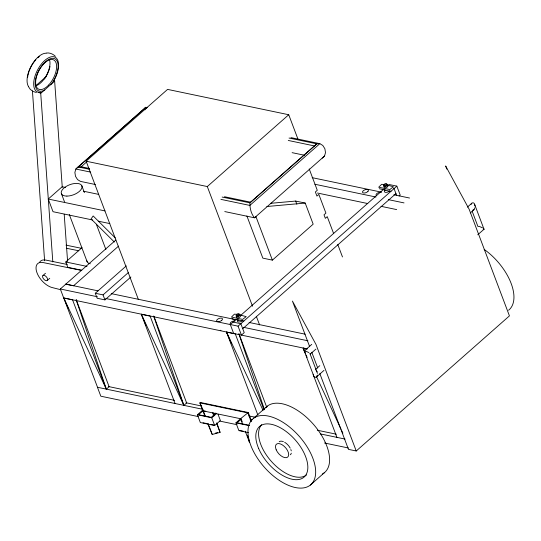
<?xml version="1.0" encoding="UTF-8"?>
<svg xmlns="http://www.w3.org/2000/svg" width="541" height="541" viewBox="0 0 541 541"><rect width="100%" height="100%" fill="white"/><g stroke="black" fill="none" stroke-linecap="round" stroke-linejoin="round"><path stroke-width="0.81" d="M145.015 109.843L145.069 107.923L145.867 107.274L147.517 107.618M207.872 424.029L212.228 434.464L220.065 432.381L216.914 423.163M317.33 375.062C317.141 378.889 312.698 377.483 313.259 374.21M474.876 207.724L474.004 209.671L470.312 212.931M322.22 158.141L324.532 156.051L325.499 152.603L324.87 148.721L322.801 145.455L319.853 143.669L290.936 137.624M471.11 204.43C471.448 202.219 474.349 202.253 474.673 204.451L484.006 229.262L477.737 234.787M215.812 413.06L211.288 417.354L198.466 414.67L202.916 411.018M248.319 412.519L240.542 418.72L203.342 410.937L199.879 402.862L200.745 402.565L248.319 412.519L251.484 421.094M255.305 217.151L254.507 217.8C251.051 213.81 249.786 208.055 249.908 202.855L316.816 143.852L319.853 143.669L249.834 205.424L220.917 199.372M36.071 85.505L46.201 76.572M52.815 261.932L40.724 93.39L54.648 81.109L53.241 80.352M145.867 107.274L75.841 169.022L74.874 172.471L75.51 176.352L77.573 179.619L80.521 181.404L95.392 184.515M138.401 299.518L86.141 161.211L167.575 89.393L288.738 114.739L297.922 139.051M86.885 161.732L81.197 166.75L78.161 166.932L75.841 169.022L90.712 172.133M92.531 219.971L53.032 211.707L48.244 199.041L62.168 186.753L65.461 187.443M42.949 275.518L45.464 273.3M81.671 270.236L67.808 267.335L65.779 261.972L82.036 247.636M47.223 280.515A3.287 1.751 48.6 0 0 45.207 275.829A3.287 1.751 48.6 0 0 42.827 277.702A3.287 1.751 48.6 0 0 47.223 280.515L49.738 278.297M307.173 348.871L63.689 297.935L60.315 288.995L115.842 240.028M118.54 246.121L73.562 285.783L65.799 284.16M86.141 161.211L207.304 186.557L288.738 114.739M130.895 276.992L104.934 299.883L97.17 298.26L95.284 293.263L126.303 265.901M95.284 293.263L103.047 294.886L128.373 272.549M324.532 156.051L254.507 217.8L224.765 211.578M246.892 215.954L262.831 258.131L272.38 260.133L313.171 224.157L305.205 203.064L295.656 201.069L270.608 203.321M233.671 333.466L230.29 324.532L236.255 319.298M240.691 315.389L383.129 189.769M387.403 185.982L389.074 184.508L396.837 186.131L400.212 195.064L399.096 196.045M230.29 324.532L238.054 326.162L396.837 186.131M242.747 328.712L395.951 193.604M218.037 414.298L220.383 420.513L214.676 425.544L200.332 422.541L197.404 414.778L203.112 409.747M197.404 414.778L211.741 417.78L216.312 413.757M304.759 351.718L304.231 350.994L311.751 344.367M467.39 207.115L471.772 203.247M310.23 354.091L315.91 349.101M248.42 432.604L238.858 430.602L235.923 422.839L241.056 418.308M253.344 418.47L267.268 406.183M315.464 369.496L319.778 365.696M316.465 377.016L323.985 370.382M310.304 485.108A43.848 23.31 48.6 0 0 283.443 422.616A43.848 23.31 48.6 0 0 251.714 447.644A43.848 23.31 48.6 0 0 310.304 485.108L324.228 472.827M319.826 373.567L348.472 449.368L356.235 450.991L509.439 315.883L469.162 209.279L445.642 165.965L446.832 169.117M474.004 209.671L472.651 210.219M240.799 419.6L236.985 422.731L249.002 425.246M304.231 350.994L305.57 351.062L308.837 352.57M484.006 229.262L483.194 229.33M391.069 191.169L389.757 191.271L379.282 188.701M243.835 321.016L232.894 319.109L232.042 318.548M215.25 433.206L217.671 432.53M46.296 53.065C49.644 52.47 53.018 54.026 55.412 56.305M266.801 206.52L305.205 203.064M205.803 411.241L203.342 410.937L205.411 416.428M237.797 319.988L238.554 320.049A2.347 1.15 -20.7 0 0 238.98 319.988M65.982 245.134L81.569 248.333M66.475 248.265L78.783 250.787M67.307 264.481L45.971 260.106A15.412 8.196 48.6 0 0 39.642 262.175M81.752 270.466L43.185 262.568A15.412 8.196 48.6 0 0 37.011 272.84A15.412 8.196 48.6 0 0 52.673 287.684L60.633 289.699M146.699 108.261L145.069 107.923L78.161 166.932L89.583 169.319M289.063 138.043L316.816 143.852L249.908 202.855L222.155 197.052M288.265 140.457L314.504 145.948M292.12 152.663L304.421 155.24M384.55 184.542L381.635 184.305L378.693 187.227L389.845 189.56L393.422 186.773L387.762 185.211M312.164 177.658L381.5 192.163M393.875 194.753L409.557 198.033M314.896 184.258L375.968 197.039M388.35 199.629L404.032 202.909M317.445 193.022L367.792 203.558M380.999 206.317L396.681 209.597M89.393 168.461L81.197 166.75L82.374 167.46M224.468 196.721L250.706 202.206M83.564 191.23L98.381 194.327M48.244 199.041L105.022 210.916M98.293 221.174L109.809 223.589M65.779 261.972L86.986 266.409M237.316 314.382L234.402 314.152L231.46 317.073L242.611 319.406L246.189 316.62L239.724 314.889M65.84 284.126L98.029 290.862M111.236 293.621L235.869 319.69M249.076 322.456L305.198 334.196M233.076 322.078L240.853 323.714M60.315 288.995L97.454 296.766M105.711 298.497L230.344 324.566M243.545 327.332L307.924 340.796M307.18 348.925L303.19 348.093L336.948 437.432M108.484 386.538L174.52 400.354M186.07 402.768L201.752 406.054M248.799 415.894L255.406 417.273M317.31 430.223L336.292 434.193M202.273 409.199L97.448 387.268L100.822 396.201L198.216 416.577M250.145 419.214L252.62 419.728M320.299 433.889L345.063 439.069M235.923 422.839L249.469 425.672M219.68 421.067L237.012 424.692M324.499 442.998L348.438 448.002M203.003 422.771L207.007 423.61M211.017 424.448L214.216 425.118M239.92 430.494L243.125 431.163M393.3 188.146L394.085 188.511M36.416 92.545L33.048 91.436M38.614 92.261L40.724 93.39M482.477 227.842L479.211 226.334L477.906 226.449L472.286 211.585M31.926 90.631L30.228 89.285L28.592 86.837M316.045 370.233L316.471 370.599M483.478 228.539L483.979 229.08M309.837 353.266L317.439 373.391M115.24 237.891L93.174 215.967L91.077 218.922L114.327 242.023M304.962 351.893L303.19 348.093L305.476 353.523M316.309 376.205L341.121 429.392M341.831 430.907L342.893 433.192M263.027 410.308L226.517 332.052L235.294 333.892L263.974 409.787M316.837 371.133L317.134 371.795M306.125 355.072L307.105 357.405M231.413 343.691L226.517 332.052L257.881 415.069M144.258 321.212L141.323 314.233L150.1 316.066L183.859 405.405L186.645 402.95L154.084 316.776M144.907 322.761L145.887 325.094M68.031 308.1L63.791 298.01L72.568 299.849L106.327 389.189L109.113 386.727L76.254 299.761M394.051 188.586L396.58 195.287M309.222 168.954L317.283 190.29L315.383 191.967L316.931 196.079L318.838 194.402L325.919 213.134L324.012 214.811L325.337 218.327L327.244 216.65L333.655 233.617M337.76 244.471L342.473 256.948M295.656 201.069L296.833 204.194M356.235 450.991L315.958 344.394L292.438 301.08L309.682 346.713M311.772 352.245L317.743 368.036M255.852 216.386L272.38 260.133M207.304 186.557L252.512 306.206M256.319 316.289L259.565 324.864M240.84 323.701L244.221 332.634L241.435 335.095L238.054 326.162M238.98 333.804L266.76 407.332M251.166 421.534L247.906 412.911L199.879 402.862L204.911 416.191M241.347 419.546L242.233 421.892M247.251 435.187L248.136 437.534M240.542 418.72L242.618 424.212M245.283 431.265L249.435 442.247L248.434 438.318M212.681 412.824L213.857 415.955M216.522 422.994L220.065 432.381M211.741 417.78L214.676 425.544M208.082 423.481L212.228 434.464M175.081 403.566L141.323 314.233L183.859 405.405L153.691 316.005M81.732 185.543L84.416 192.65M96.345 224.231L105.894 249.496M103.047 294.886L104.934 299.883M61.525 193.955L64.507 201.847M69.282 214.479L87.182 261.851M97.549 387.349L63.791 298.01L106.327 389.189L76.166 299.788M213.174 412.891L214.033 415.258M238.892 333.831L264.475 409.659M474.673 204.451L474.978 206.047M54.648 81.109L62.269 187.287M64.203 214.256L67.591 261.445M32.399 90.543L44.612 260.762M306.497 474.944A33.698 17.914 48.6 0 1 271.399 461.439A33.698 17.914 48.6 0 1 261.682 424.671M484.148 249.394A43.848 23.31 48.6 0 1 508.574 310.257M265.611 407.758A43.848 23.31 48.6 0 1 314.071 425.057A43.848 23.31 48.6 0 1 322.294 474.085M279.217 441.754A8.561 4.551 48.6 0 1 283.376 441.659M284.661 442.295A8.561 4.551 48.6 0 1 290.206 448.137M290.842 449.524A8.561 4.551 48.6 0 1 291.241 450.863M291.281 453.189A8.561 4.551 48.6 0 1 290.334 454.758M376.637 195.666A3.097 1.522 -20.7 0 1 376.462 193.942L376.8 193.597A3.097 1.522 -20.7 0 1 380.959 192.319M220.958 330.565A3.097 1.522 -20.7 0 1 220.268 330.253M230.73 324.336A3.097 1.522 -20.7 0 1 230.899 322.267L231.325 321.936A3.097 1.522 -20.7 0 1 235.058 320.996M384.989 189.857A2.347 1.15 -20.7 0 1 384.61 189.539M385.807 184.163A2.117 1.035 -20.7 0 1 387.376 185.238A2.117 1.035 -20.7 0 1 384.279 186.523A2.117 1.035 -20.7 0 1 384.32 184.785M387.599 185.462A2.117 1.035 -20.7 0 1 386.49 187.477A2.117 1.035 -20.7 0 1 384.002 186.956M386.457 184.535A1.447 0.71 -20.7 0 1 386.619 185.509A1.447 0.71 -20.7 0 1 384.752 186.178A1.447 0.71 -20.7 0 1 384.347 185.299M237.283 319.778A2.347 1.15 -20.7 0 1 237.066 319.386M238.709 314.165A2.117 1.035 -20.7 0 1 239.839 315.376A2.117 1.035 -20.7 0 1 236.911 316.6A2.117 1.035 -20.7 0 1 236.545 315.072M240.461 315.809A2.117 1.035 -20.7 0 1 238.425 317.736A2.117 1.035 -20.7 0 1 236.613 316.789M239.859 315.437A2.117 1.035 -20.7 0 1 240.326 315.646M239.393 314.855A1.447 0.71 -20.7 0 1 238.128 316.133A1.447 0.71 -20.7 0 1 236.688 315.68M238.757 314.571A1.447 0.71 -20.7 0 1 238.973 314.598M389.824 190.703A3.097 1.522 -20.7 0 1 385.544 192.366A3.097 1.522 -20.7 0 1 385.097 190.134M242.524 320.657A3.097 1.522 -20.7 0 1 239.352 321.976A3.097 1.522 -20.7 0 1 237.384 321.097L237.411 320.779A3.097 1.522 -20.7 0 1 237.797 320.083M49.725 60.382A16.446 8.169 -62.5 0 1 46.715 74.915A16.446 8.169 -62.5 0 1 36.497 85.6M44.822 89.982A17.975 8.933 -62.5 0 1 36.619 75.564A17.975 8.933 -62.5 0 1 55.331 59.064A17.975 8.933 -62.5 0 1 50.732 84.768M49.995 66.482A17.975 8.933 -62.5 0 1 49.664 67.882M49.468 68.592A17.975 8.933 -62.5 0 1 44.443 78.986M27.659 77.16A17.975 8.933 -62.5 0 1 27.862 75.808M27.997 75.118A17.975 8.933 -62.5 0 1 28.321 73.718M28.517 73.008A17.975 8.933 -62.5 0 1 28.964 71.574M29.221 70.857A17.975 8.933 -62.5 0 1 35.855 59.72M37.823 57.772A17.975 8.933 -62.5 0 1 39.324 56.568M41.035 92.234A19.51 9.697 -62.5 0 1 35.821 73.806A19.51 9.697 -62.5 0 1 54.81 57.062A19.51 9.697 -62.5 0 1 53.431 81.306M28.538 86.58A19.51 9.697 -62.5 0 1 30.952 66.502A19.51 9.697 -62.5 0 1 46.046 53.194M90.32 263.785A10.962 5.383 -20.7 0 1 86.871 260.836M367.988 191.331L367.643 191.683A3.097 1.522 -20.7 0 1 362.72 192.576A3.097 1.522 -20.7 0 1 365.675 189.566A3.097 1.522 -20.7 0 1 367.988 191.331M221.742 320.353L221.316 320.685A3.097 1.522 -20.7 0 1 216.657 320.989A3.097 1.522 -20.7 0 1 220.343 318.135A3.097 1.522 -20.7 0 1 221.742 320.353M276.208 449.821A8.561 4.551 48.6 0 0 287.643 457.131A8.561 4.551 48.6 0 0 282.402 444.932A8.561 4.551 48.6 0 0 276.208 449.821M258.686 448.604A33.698 17.914 48.6 0 0 303.711 477.399A33.698 17.914 48.6 0 0 283.071 429.365A33.698 17.914 48.6 0 0 258.686 448.604M384.583 185.32A1.447 0.71 -20.7 0 0 386.585 184.055A1.447 0.71 -20.7 0 0 384.455 184.062A1.447 0.71 -20.7 0 0 384.583 185.32M237.1 315.376A1.447 0.71 -20.7 0 0 239.102 314.118A1.447 0.71 -20.7 0 0 236.972 314.125A1.447 0.71 -20.7 0 0 237.1 315.376M48.562 85.133A16.446 8.169 -62.5 0 0 53.769 59.956A16.446 8.169 -62.5 0 0 36.071 78.472A16.446 8.169 -62.5 0 0 48.562 85.133M66.908 196.099A10.962 5.383 -20.7 0 0 82.043 186.557A10.962 5.383 -20.7 0 0 65.928 186.591A10.962 5.383 -20.7 0 0 66.908 196.099"/></g></svg>
